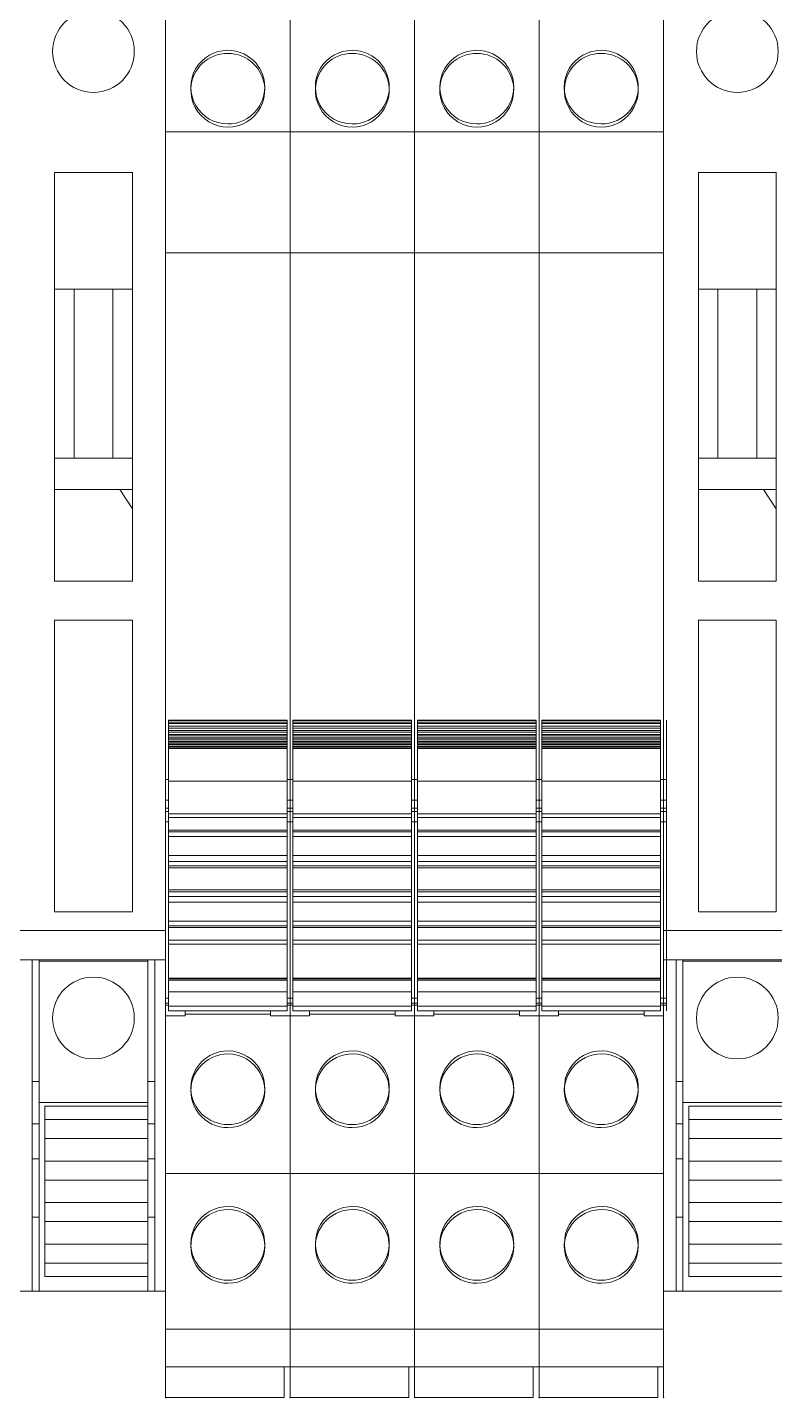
# Model space of a CAD drawing. Header units: millimetres. Extents: x 979 to 5828, y -1860 to 642.
# Drawn here: x 1343 to 1381.4, y 195 to 265.5 of the extents above; entities that cross this region are included whole.
import ezdxf

# ---------------------------------------------------------------- set-up
doc = ezdxf.new("R2010")
doc.units = ezdxf.units.MM
doc.layers.add('eProC - L2', color=41, linetype='Continuous', lineweight=20)

# ---------------------------------------------------------------- blocks, each defined once
blk = doc.blocks.new('eProC_Z_BPSN-SI-520')
at = {"layer": 'eProC - L2'}
for p, q in [((1.794, -42.11), (1.794, -21.11)), ((1.794, -21.11), (5.794, -21.11)), ((5.794, -42.11), (5.794, -21.11)), ((1.794, -27.11), (5.794, -27.11)), ((2.794, -35.795), (2.794, -27.11)), ((4.794, -35.795), (4.794, -27.11)), ((1.794, -35.795), (5.794, -35.795)), ((1.794, -37.396), (5.794, -37.396)), ((5.794, -38.389), (5.144, -37.396)), ((1.794, -42.11), (5.794, -42.11)), ((1.794, -59.11), (1.794, -44.11)), ((1.794, -44.11), (5.794, -44.11)), ((5.794, -59.11), (5.794, -44.11)), ((1.794, -59.11), (5.794, -59.11)), ((7.5, -60.072), (0, -60.072)), ((7.5, -61.577), (0, -61.577)), ((0.644, -78.601), (0.644, -61.577)), ((0.994, -78.601), (0.994, -61.577)), ((6.594, -61.647), (0.994, -61.647)), ((6.594, -78.601), (6.594, -61.577)), ((6.944, -78.601), (6.944, -61.577)), ((0.994, -67.83), (0.644, -67.83)), ((6.594, -67.83), (6.944, -67.83)), ((6.594, -68.91), (0.994, -68.91)), ((1.294, -77.853), (1.294, -69.103)), ((6.594, -69.103), (1.294, -69.103)), ((0.994, -70.001), (0.644, -70.001)), ((6.594, -69.783), (1.294, -69.783)), ((6.594, -70.001), (6.944, -70.001)), ((6.594, -70.757), (1.294, -70.757)), ((0.644, -71.801), (0.994, -71.801)), ((6.944, -71.801), (6.594, -71.801)), ((6.594, -71.919), (1.294, -71.919)), ((6.594, -72.893), (1.294, -72.893)), ((6.594, -74.054), (1.294, -74.054)), ((0.994, -74.801), (0.644, -74.801)), ((6.594, -75.029), (1.294, -75.029)), ((6.594, -74.801), (6.944, -74.801)), ((6.594, -76.19), (1.294, -76.19)), ((6.594, -77.165), (1.294, -77.165)), ((6.594, -77.853), (1.294, -77.853)), ((6.594, -78.601), (0.994, -78.601))]:
    blk.add_line(p, q, dxfattribs=at)
blk.add_lwpolyline([(0, 0), (7.5, 0), (7.5, -78.601), (0, -78.601)], close=True, dxfattribs=at)
for centre in [(3.794, -14.89), (3.794, -64.565)]:
    blk.add_circle(centre, 2.1, dxfattribs=at)

msp = doc.modelspace()

# ---------------------------------------------------------------- linework, layer by layer
at = {"layer": 'eProC - L2'}
for p, q in [((1350.116, 284.581), (1350.116, 260.092)), ((1356.516, 284.581), (1356.516, 196.603)), ((1356.516, 284.581), (1356.516, 260.092)), ((1362.916, 284.581), (1362.916, 196.603)), ((1362.916, 284.581), (1362.916, 260.092)), ((1369.316, 284.581), (1369.316, 196.603)), ((1369.316, 284.581), (1369.316, 260.092)), ((1375.716, 284.581), (1375.716, 196.603)), ((1375.716, 284.581), (1375.716, 260.092)), ((1351.416, 262.388), (1351.416, 262.226)), ((1355.217, 262.226), (1355.217, 262.388)), ((1357.816, 262.388), (1357.816, 262.226)), ((1361.617, 262.226), (1361.617, 262.388)), ((1364.216, 262.388), (1364.216, 262.226)), ((1368.017, 262.226), (1368.017, 262.388)), ((1370.616, 262.388), (1370.616, 262.226)), ((1374.417, 262.226), (1374.417, 262.388)), ((1356.516, 260.092), (1350.116, 260.092)), ((1350.116, 260.092), (1350.116, 253.87)), ((1356.516, 253.871), (1356.516, 260.092)), ((1362.916, 260.092), (1356.516, 260.092)), ((1356.516, 260.092), (1356.516, 253.87)), ((1362.916, 253.871), (1362.916, 260.092)), ((1369.316, 260.092), (1362.916, 260.092)), ((1362.916, 260.092), (1362.916, 253.87)), ((1369.316, 253.871), (1369.316, 260.092)), ((1375.716, 260.092), (1369.316, 260.092)), ((1369.316, 260.092), (1369.316, 253.87)), ((1375.716, 253.871), (1375.716, 260.092)), ((1375.716, 260.092), (1375.716, 253.87)), ((1356.516, 253.871), (1350.116, 253.87)), ((1350.116, 204.603), (1350.116, 253.87)), ((1350.716, 253.864), (1350.116, 253.864)), ((1356.516, 253.864), (1355.916, 253.864)), ((1362.916, 253.871), (1356.516, 253.87)), ((1356.516, 204.603), (1356.516, 253.87)), ((1357.116, 253.864), (1356.516, 253.864)), ((1362.916, 253.864), (1362.316, 253.864)), ((1369.316, 253.871), (1362.916, 253.87)), ((1362.916, 204.603), (1362.916, 253.87)), ((1363.516, 253.864), (1362.916, 253.864)), ((1369.316, 253.864), (1368.716, 253.864)), ((1375.716, 253.871), (1369.316, 253.87)), ((1369.316, 204.603), (1369.316, 253.87)), ((1369.916, 253.864), (1369.316, 253.864)), ((1375.716, 204.603), (1375.716, 253.87)), ((1356.366, 229.842), (1350.266, 229.842)), ((1350.266, 214.908), (1350.266, 229.842)), ((1356.366, 229.829), (1350.266, 229.829)), ((1356.366, 229.737), (1350.266, 229.737)), ((1356.366, 229.671), (1350.266, 229.671)), ((1356.366, 229.842), (1356.366, 214.908)), ((1362.766, 229.842), (1356.666, 229.842)), ((1356.666, 214.908), (1356.666, 229.842)), ((1362.766, 229.829), (1356.666, 229.829)), ((1362.766, 229.737), (1356.666, 229.737)), ((1362.766, 229.671), (1356.666, 229.671)), ((1362.766, 229.842), (1362.766, 214.908)), ((1369.166, 229.842), (1363.066, 229.842)), ((1363.066, 214.908), (1363.066, 229.842)), ((1369.166, 229.829), (1363.066, 229.829)), ((1369.166, 229.737), (1363.066, 229.737)), ((1369.166, 229.671), (1363.066, 229.671)), ((1369.166, 229.842), (1369.166, 214.908)), ((1375.566, 229.842), (1369.466, 229.842)), ((1369.466, 214.908), (1369.466, 229.842)), ((1375.566, 229.829), (1369.466, 229.829)), ((1375.566, 229.737), (1369.466, 229.737)), ((1375.566, 229.671), (1369.466, 229.671)), ((1375.566, 229.842), (1375.566, 214.908)), ((1375.866, 214.908), (1375.866, 229.842)), ((1356.366, 229.542), (1350.266, 229.542)), ((1356.366, 229.442), (1350.266, 229.442)), ((1356.366, 229.32), (1350.266, 229.32)), ((1356.366, 229.232), (1350.266, 229.232)), ((1356.366, 229.118), (1350.266, 229.118)), ((1356.366, 229.041), (1350.266, 229.041)), ((1356.366, 228.934), (1350.266, 228.934)), ((1362.766, 229.542), (1356.666, 229.542)), ((1362.766, 229.442), (1356.666, 229.442)), ((1362.766, 229.32), (1356.666, 229.32)), ((1362.766, 229.232), (1356.666, 229.232)), ((1362.766, 229.118), (1356.666, 229.118)), ((1362.766, 229.041), (1356.666, 229.041)), ((1362.766, 228.934), (1356.666, 228.934)), ((1369.166, 229.542), (1363.066, 229.542)), ((1369.166, 229.442), (1363.066, 229.442)), ((1369.166, 229.32), (1363.066, 229.32)), ((1369.166, 229.232), (1363.066, 229.232)), ((1369.166, 229.118), (1363.066, 229.118)), ((1369.166, 229.041), (1363.066, 229.041)), ((1369.166, 228.934), (1363.066, 228.934)), ((1375.566, 229.542), (1369.466, 229.542)), ((1375.566, 229.442), (1369.466, 229.442)), ((1375.566, 229.32), (1369.466, 229.32)), ((1375.566, 229.232), (1369.466, 229.232)), ((1375.566, 229.118), (1369.466, 229.118)), ((1375.566, 229.041), (1369.466, 229.041)), ((1375.566, 228.934), (1369.466, 228.934)), ((1356.366, 228.87), (1350.266, 228.87)), ((1356.366, 228.771), (1350.266, 228.771)), ((1356.366, 228.72), (1350.266, 228.72)), ((1356.366, 228.628), (1350.266, 228.628)), ((1356.366, 228.59), (1350.266, 228.59)), ((1356.366, 228.505), (1350.266, 228.505)), ((1356.366, 228.481), (1350.266, 228.481)), ((1356.366, 228.404), (1350.266, 228.404)), ((1356.366, 228.387), (1350.266, 228.387)), ((1362.766, 228.87), (1356.666, 228.87)), ((1362.766, 228.771), (1356.666, 228.771)), ((1362.766, 228.72), (1356.666, 228.72)), ((1362.766, 228.628), (1356.666, 228.628)), ((1362.766, 228.59), (1356.666, 228.59)), ((1362.766, 228.505), (1356.666, 228.505)), ((1362.766, 228.481), (1356.666, 228.481)), ((1362.766, 228.404), (1356.666, 228.404)), ((1362.766, 228.387), (1356.666, 228.387)), ((1369.166, 228.87), (1363.066, 228.87)), ((1369.166, 228.771), (1363.066, 228.771)), ((1369.166, 228.72), (1363.066, 228.72)), ((1369.166, 228.628), (1363.066, 228.628)), ((1369.166, 228.59), (1363.066, 228.59)), ((1369.166, 228.505), (1363.066, 228.505)), ((1369.166, 228.481), (1363.066, 228.481)), ((1369.166, 228.404), (1363.066, 228.404)), ((1369.166, 228.387), (1363.066, 228.387)), ((1375.566, 228.87), (1369.466, 228.87)), ((1375.566, 228.771), (1369.466, 228.771)), ((1375.566, 228.72), (1369.466, 228.72)), ((1375.566, 228.628), (1369.466, 228.628)), ((1375.566, 228.59), (1369.466, 228.59)), ((1375.566, 228.505), (1369.466, 228.505)), ((1375.566, 228.481), (1369.466, 228.481)), ((1375.566, 228.404), (1369.466, 228.404)), ((1375.566, 228.387), (1369.466, 228.387)), ((1350.116, 226.792), (1350.266, 226.792)), ((1356.366, 226.792), (1356.516, 226.792)), ((1356.516, 226.792), (1356.666, 226.792)), ((1362.766, 226.792), (1362.916, 226.792)), ((1362.916, 226.792), (1363.066, 226.792)), ((1369.166, 226.792), (1369.316, 226.792)), ((1369.316, 226.792), (1369.466, 226.792)), ((1375.566, 226.792), (1375.716, 226.792)), ((1375.716, 226.792), (1375.866, 226.792)), ((1350.266, 226.706), (1356.366, 226.706)), ((1356.666, 226.706), (1362.766, 226.706)), ((1363.066, 226.706), (1369.166, 226.706)), ((1369.466, 226.706), (1375.566, 226.706)), ((1350.266, 225.736), (1350.116, 225.736)), ((1350.116, 225.733), (1350.266, 225.733)), ((1356.516, 225.736), (1356.366, 225.736)), ((1356.366, 225.733), (1356.516, 225.733)), ((1356.666, 225.736), (1356.516, 225.736)), ((1356.516, 225.733), (1356.666, 225.733)), ((1362.916, 225.736), (1362.766, 225.736)), ((1362.766, 225.733), (1362.916, 225.733)), ((1363.066, 225.736), (1362.916, 225.736)), ((1362.916, 225.733), (1363.066, 225.733)), ((1369.316, 225.736), (1369.166, 225.736)), ((1369.166, 225.733), (1369.316, 225.733)), ((1369.466, 225.736), (1369.316, 225.736)), ((1369.316, 225.733), (1369.466, 225.733)), ((1375.716, 225.736), (1375.566, 225.736)), ((1375.566, 225.733), (1375.716, 225.733)), ((1375.866, 225.736), (1375.716, 225.736)), ((1375.716, 225.733), (1375.866, 225.733)), ((1350.116, 225.333), (1350.266, 225.333)), ((1350.116, 225.154), (1350.266, 225.154)), ((1356.366, 225.042), (1350.266, 225.042)), ((1350.266, 224.842), (1356.366, 224.842)), ((1356.366, 225.333), (1356.516, 225.333)), ((1356.366, 225.154), (1356.516, 225.154)), ((1356.516, 225.333), (1356.666, 225.333)), ((1356.516, 225.154), (1356.666, 225.154)), ((1362.766, 225.042), (1356.666, 225.042)), ((1356.666, 224.842), (1362.766, 224.842)), ((1362.766, 225.333), (1362.916, 225.333)), ((1362.766, 225.154), (1362.916, 225.154)), ((1362.916, 225.333), (1363.066, 225.333)), ((1362.916, 225.154), (1363.066, 225.154)), ((1369.166, 225.042), (1363.066, 225.042)), ((1363.066, 224.842), (1369.166, 224.842)), ((1369.166, 225.333), (1369.316, 225.333)), ((1369.166, 225.154), (1369.316, 225.154)), ((1369.316, 225.333), (1369.466, 225.333)), ((1369.316, 225.154), (1369.466, 225.154)), ((1375.566, 225.042), (1369.466, 225.042)), ((1369.466, 224.842), (1375.566, 224.842)), ((1375.566, 225.333), (1375.716, 225.333)), ((1375.566, 225.154), (1375.716, 225.154)), ((1375.716, 225.333), (1375.866, 225.333)), ((1375.716, 225.154), (1375.866, 225.154)), ((1350.116, 224.623), (1350.266, 224.623)), ((1350.266, 224.2), (1356.366, 224.2)), ((1350.266, 224.105), (1356.366, 224.105)), ((1356.366, 224.623), (1356.516, 224.623)), ((1356.516, 224.623), (1356.666, 224.623)), ((1356.666, 224.2), (1362.766, 224.2)), ((1356.666, 224.105), (1362.766, 224.105)), ((1362.766, 224.623), (1362.916, 224.623)), ((1362.916, 224.623), (1363.066, 224.623)), ((1363.066, 224.2), (1369.166, 224.2)), ((1363.066, 224.105), (1369.166, 224.105)), ((1369.166, 224.623), (1369.316, 224.623)), ((1369.316, 224.623), (1369.466, 224.623)), ((1369.466, 224.2), (1375.566, 224.2)), ((1369.466, 224.105), (1375.566, 224.105)), ((1375.566, 224.623), (1375.716, 224.623)), ((1375.716, 224.623), (1375.866, 224.623)), ((1356.366, 223.867), (1350.266, 223.867)), ((1362.766, 223.867), (1356.666, 223.867)), ((1369.166, 223.867), (1363.066, 223.867)), ((1375.566, 223.867), (1369.466, 223.867)), ((1356.366, 222.892), (1350.266, 222.892)), ((1350.266, 222.592), (1356.366, 222.592)), ((1362.766, 222.892), (1356.666, 222.892)), ((1356.666, 222.592), (1362.766, 222.592)), ((1369.166, 222.892), (1363.066, 222.892)), ((1363.066, 222.592), (1369.166, 222.592)), ((1375.566, 222.892), (1369.466, 222.892)), ((1369.466, 222.592), (1375.566, 222.592)), ((1356.366, 222.355), (1350.266, 222.355)), ((1350.266, 222.259), (1356.366, 222.259)), ((1362.766, 222.355), (1356.666, 222.355)), ((1356.666, 222.259), (1362.766, 222.259)), ((1369.166, 222.355), (1363.066, 222.355)), ((1363.066, 222.259), (1369.166, 222.259)), ((1375.566, 222.355), (1369.466, 222.355)), ((1369.466, 222.259), (1375.566, 222.259)), ((1356.366, 221.125), (1350.266, 221.125)), ((1350.266, 221.03), (1356.366, 221.03)), ((1356.366, 220.792), (1350.266, 220.792)), ((1356.366, 220.492), (1350.266, 220.492)), ((1362.766, 221.125), (1356.666, 221.125)), ((1356.666, 221.03), (1362.766, 221.03)), ((1362.766, 220.792), (1356.666, 220.792)), ((1362.766, 220.492), (1356.666, 220.492)), ((1369.166, 221.125), (1363.066, 221.125)), ((1363.066, 221.03), (1369.166, 221.03)), ((1369.166, 220.792), (1363.066, 220.792)), ((1369.166, 220.492), (1363.066, 220.492)), ((1375.566, 221.125), (1369.466, 221.125)), ((1369.466, 221.03), (1375.566, 221.03)), ((1375.566, 220.792), (1369.466, 220.792)), ((1375.566, 220.492), (1369.466, 220.492)), ((1350.266, 219.517), (1356.366, 219.517)), ((1356.366, 219.28), (1350.266, 219.28)), ((1350.266, 219.184), (1356.366, 219.184)), ((1356.666, 219.517), (1362.766, 219.517)), ((1362.766, 219.28), (1356.666, 219.28)), ((1356.666, 219.184), (1362.766, 219.184)), ((1363.066, 219.517), (1369.166, 219.517)), ((1369.166, 219.28), (1363.066, 219.28)), ((1363.066, 219.184), (1369.166, 219.184)), ((1369.466, 219.517), (1375.566, 219.517)), ((1375.566, 219.28), (1369.466, 219.28)), ((1369.466, 219.184), (1375.566, 219.184)), ((1356.366, 218.542), (1350.266, 218.542)), ((1350.266, 218.342), (1356.366, 218.342)), ((1362.766, 218.542), (1356.666, 218.542)), ((1356.666, 218.342), (1362.766, 218.342)), ((1369.166, 218.542), (1363.066, 218.542)), ((1363.066, 218.342), (1369.166, 218.342)), ((1375.566, 218.542), (1369.466, 218.542)), ((1369.466, 218.342), (1375.566, 218.342)), ((1356.366, 216.58), (1350.266, 216.58)), ((1356.366, 216.554), (1350.266, 216.554)), ((1356.366, 216.484), (1350.266, 216.484)), ((1362.766, 216.58), (1356.666, 216.58)), ((1362.766, 216.554), (1356.666, 216.554)), ((1362.766, 216.484), (1356.666, 216.484)), ((1369.166, 216.58), (1363.066, 216.58)), ((1369.166, 216.554), (1363.066, 216.554)), ((1369.166, 216.484), (1363.066, 216.484)), ((1375.566, 216.58), (1369.466, 216.58)), ((1375.566, 216.554), (1369.466, 216.554)), ((1375.566, 216.484), (1369.466, 216.484)), ((1350.116, 215.567), (1350.266, 215.567)), ((1356.366, 215.879), (1350.266, 215.879)), ((1356.516, 215.567), (1356.366, 215.567)), ((1356.516, 215.567), (1356.666, 215.567)), ((1362.766, 215.879), (1356.666, 215.879)), ((1362.916, 215.567), (1362.766, 215.567)), ((1362.916, 215.567), (1363.066, 215.567)), ((1369.166, 215.879), (1363.066, 215.879)), ((1369.316, 215.567), (1369.166, 215.567)), ((1369.316, 215.567), (1369.466, 215.567)), ((1375.566, 215.879), (1369.466, 215.879)), ((1375.716, 215.567), (1375.566, 215.567)), ((1375.716, 215.567), (1375.866, 215.567)), ((1350.116, 215.301), (1350.266, 215.301)), ((1350.116, 215.202), (1350.266, 215.202)), ((1356.366, 215.152), (1350.266, 215.152)), ((1350.266, 214.908), (1356.366, 214.908)), ((1351.116, 214.643), (1351.116, 214.908)), ((1355.516, 214.643), (1355.516, 214.908)), ((1356.516, 215.301), (1356.366, 215.301)), ((1356.516, 215.202), (1356.366, 215.202)), ((1356.516, 215.301), (1356.666, 215.301)), ((1356.516, 215.202), (1356.666, 215.202)), ((1362.766, 215.152), (1356.666, 215.152)), ((1356.666, 214.908), (1362.766, 214.908)), ((1357.516, 214.643), (1357.516, 214.908)), ((1361.916, 214.643), (1361.916, 214.908)), ((1362.916, 215.301), (1362.766, 215.301)), ((1362.916, 215.202), (1362.766, 215.202)), ((1362.916, 215.301), (1363.066, 215.301)), ((1362.916, 215.202), (1363.066, 215.202)), ((1369.166, 215.152), (1363.066, 215.152)), ((1363.066, 214.908), (1369.166, 214.908)), ((1363.916, 214.643), (1363.916, 214.908)), ((1368.316, 214.643), (1368.316, 214.908)), ((1369.316, 215.301), (1369.166, 215.301)), ((1369.316, 215.202), (1369.166, 215.202)), ((1369.316, 215.301), (1369.466, 215.301)), ((1369.316, 215.202), (1369.466, 215.202)), ((1375.566, 215.152), (1369.466, 215.152)), ((1369.466, 214.908), (1375.566, 214.908)), ((1370.316, 214.643), (1370.316, 214.908)), ((1374.716, 214.643), (1374.716, 214.908)), ((1375.716, 215.301), (1375.566, 215.301)), ((1375.716, 215.202), (1375.566, 215.202)), ((1375.716, 215.301), (1375.866, 215.301)), ((1375.716, 215.202), (1375.866, 215.202)), ((1350.116, 214.643), (1351.116, 214.643)), ((1355.516, 214.743), (1351.116, 214.743)), ((1356.516, 214.643), (1355.516, 214.643)), ((1356.516, 214.643), (1357.516, 214.643)), ((1361.916, 214.743), (1357.516, 214.743)), ((1362.916, 214.643), (1361.916, 214.643)), ((1362.916, 214.643), (1363.916, 214.643)), ((1368.316, 214.743), (1363.916, 214.743)), ((1369.316, 214.643), (1368.316, 214.643)), ((1369.316, 214.643), (1370.316, 214.643)), ((1374.716, 214.743), (1370.316, 214.743)), ((1375.716, 214.643), (1374.716, 214.643)), ((1351.416, 210.958), (1351.416, 210.796)), ((1355.217, 210.796), (1355.217, 210.958)), ((1357.816, 210.958), (1357.816, 210.796)), ((1361.617, 210.796), (1361.617, 210.958)), ((1364.216, 210.958), (1364.216, 210.796)), ((1368.017, 210.796), (1368.017, 210.958)), ((1370.616, 210.958), (1370.616, 210.796)), ((1374.417, 210.796), (1374.417, 210.958)), ((1356.516, 206.555), (1350.116, 206.555)), ((1362.916, 206.555), (1356.516, 206.555)), ((1369.316, 206.555), (1362.916, 206.555)), ((1375.716, 206.555), (1369.316, 206.555)), ((1350.116, 204.623), (1350.116, 204.604)), ((1350.116, 204.604), (1350.116, 196.603)), ((1356.516, 204.623), (1356.516, 204.604)), ((1356.516, 204.604), (1356.516, 196.603)), ((1362.916, 204.623), (1362.916, 204.604)), ((1362.916, 204.604), (1362.916, 196.603)), ((1369.316, 204.623), (1369.316, 204.604)), ((1369.316, 204.604), (1369.316, 196.603)), ((1375.716, 204.623), (1375.716, 204.604)), ((1375.716, 204.604), (1375.716, 196.603)), ((1351.416, 202.958), (1351.416, 202.796)), ((1355.217, 202.796), (1355.217, 202.958)), ((1357.816, 202.958), (1357.816, 202.796)), ((1361.617, 202.796), (1361.617, 202.958)), ((1364.216, 202.958), (1364.216, 202.796)), ((1368.017, 202.796), (1368.017, 202.958)), ((1370.616, 202.958), (1370.616, 202.796)), ((1374.417, 202.796), (1374.417, 202.958)), ((1350.116, 201.146), (1350.116, 201.149)), ((1350.116, 200.792), (1350.116, 196.892)), ((1356.516, 201.146), (1356.516, 201.149)), ((1356.516, 200.792), (1356.516, 196.892)), ((1362.916, 201.146), (1362.916, 201.149)), ((1362.916, 200.792), (1362.916, 196.892)), ((1369.316, 201.146), (1369.316, 201.149)), ((1369.316, 200.792), (1369.316, 196.892)), ((1375.716, 201.146), (1375.716, 201.149)), ((1375.716, 200.792), (1375.716, 196.892)), ((1356.516, 198.555), (1350.116, 198.555)), ((1362.916, 198.555), (1356.516, 198.555)), ((1369.316, 198.555), (1362.916, 198.555)), ((1375.716, 198.555), (1369.316, 198.555)), ((1356.516, 196.61), (1350.116, 196.61)), ((1356.516, 196.605), (1350.116, 196.605)), ((1350.116, 196.603), (1356.516, 196.603)), ((1350.116, 196.6), (1350.116, 195.03)), ((1356.216, 195.03), (1356.216, 196.603)), ((1362.916, 196.61), (1356.516, 196.61)), ((1362.916, 196.605), (1356.516, 196.605)), ((1356.516, 196.603), (1362.916, 196.603)), ((1356.516, 196.6), (1356.516, 195.03)), ((1362.616, 195.03), (1362.616, 196.603)), ((1369.316, 196.61), (1362.916, 196.61)), ((1369.316, 196.605), (1362.916, 196.605)), ((1362.916, 196.603), (1369.316, 196.603)), ((1362.916, 196.6), (1362.916, 195.03)), ((1369.016, 195.03), (1369.016, 196.603)), ((1375.716, 196.61), (1369.316, 196.61)), ((1375.716, 196.605), (1369.316, 196.605)), ((1369.316, 196.603), (1375.716, 196.603)), ((1369.316, 196.6), (1369.316, 195.03)), ((1375.416, 195.03), (1375.416, 196.603)), ((1375.716, 196.6), (1375.716, 195.03)), ((1350.116, 195.032), (1356.216, 195.032)), ((1350.116, 195.03), (1356.216, 195.03)), ((1356.516, 195.032), (1362.616, 195.032)), ((1356.516, 195.03), (1362.616, 195.03)), ((1362.916, 195.032), (1369.016, 195.032)), ((1362.916, 195.03), (1369.016, 195.03)), ((1369.316, 195.032), (1375.416, 195.032)), ((1369.316, 195.03), (1375.416, 195.03))]:
    msp.add_line(p, q, dxfattribs=at)
for points in [[(1351.416, 262.388), (1351.432, 262.636), (1351.481, 262.878), (1351.561, 263.113), (1351.671, 263.335), (1351.809, 263.539), (1351.973, 263.726), (1352.161, 263.889), (1352.367, 264.026), (1352.589, 264.135), (1352.825, 264.214), (1353.046, 264.257), (1353.317, 264.278)], [(1355.217, 262.388), (1355.209, 262.563), (1355.178, 262.767), (1355.117, 262.993), (1355.045, 263.174), (1354.947, 263.36), (1354.865, 263.485), (1354.769, 263.608), (1354.658, 263.728), (1354.489, 263.877), (1354.312, 263.999), (1354.134, 264.095), (1353.956, 264.168), (1353.728, 264.234), (1353.513, 264.268), (1353.317, 264.278)], [(1357.816, 262.388), (1357.832, 262.636), (1357.881, 262.878), (1357.961, 263.113), (1358.071, 263.335), (1358.209, 263.539), (1358.373, 263.726), (1358.561, 263.889), (1358.767, 264.026), (1358.989, 264.135), (1359.225, 264.214), (1359.446, 264.257), (1359.717, 264.278)], [(1361.617, 262.388), (1361.609, 262.563), (1361.578, 262.767), (1361.517, 262.993), (1361.445, 263.174), (1361.347, 263.36), (1361.265, 263.485), (1361.169, 263.608), (1361.058, 263.728), (1360.889, 263.877), (1360.712, 263.999), (1360.534, 264.095), (1360.356, 264.168), (1360.128, 264.234), (1359.913, 264.268), (1359.717, 264.278)], [(1364.216, 262.388), (1364.232, 262.636), (1364.281, 262.878), (1364.361, 263.113), (1364.471, 263.335), (1364.609, 263.539), (1364.773, 263.726), (1364.961, 263.889), (1365.167, 264.026), (1365.389, 264.135), (1365.625, 264.214), (1365.846, 264.257), (1366.117, 264.278)], [(1368.017, 262.388), (1368.009, 262.563), (1367.978, 262.767), (1367.917, 262.993), (1367.845, 263.174), (1367.747, 263.36), (1367.665, 263.485), (1367.569, 263.608), (1367.458, 263.728), (1367.289, 263.877), (1367.112, 263.999), (1366.934, 264.095), (1366.756, 264.168), (1366.528, 264.234), (1366.313, 264.268), (1366.117, 264.278)], [(1370.616, 262.388), (1370.632, 262.636), (1370.681, 262.878), (1370.761, 263.113), (1370.871, 263.335), (1371.009, 263.539), (1371.173, 263.726), (1371.361, 263.889), (1371.567, 264.026), (1371.789, 264.135), (1372.025, 264.214), (1372.246, 264.257), (1372.517, 264.278)], [(1374.417, 262.388), (1374.409, 262.563), (1374.378, 262.767), (1374.317, 262.993), (1374.245, 263.174), (1374.147, 263.36), (1374.065, 263.485), (1373.969, 263.608), (1373.858, 263.728), (1373.689, 263.877), (1373.512, 263.999), (1373.334, 264.095), (1373.156, 264.168), (1372.928, 264.234), (1372.713, 264.268), (1372.517, 264.278)], [(1353.317, 260.489), (1353.057, 260.509), (1352.812, 260.558), (1352.581, 260.636), (1352.364, 260.743), (1352.162, 260.88), (1351.974, 261.046), (1351.809, 261.234), (1351.672, 261.439), (1351.561, 261.662), (1351.481, 261.898), (1351.433, 262.14), (1351.416, 262.388), (1351.416, 262.388)], [(1353.317, 260.489), (1353.51, 260.499), (1353.723, 260.533), (1353.951, 260.599), (1354.129, 260.672), (1354.309, 260.769), (1354.486, 260.893), (1354.658, 261.044), (1354.814, 261.221), (1354.941, 261.404), (1355.039, 261.587), (1355.112, 261.767), (1355.175, 261.993), (1355.207, 262.201), (1355.217, 262.385), (1355.217, 262.388)], [(1359.717, 260.489), (1359.457, 260.509), (1359.212, 260.558), (1358.981, 260.636), (1358.764, 260.743), (1358.562, 260.88), (1358.374, 261.046), (1358.209, 261.234), (1358.072, 261.439), (1357.961, 261.662), (1357.881, 261.898), (1357.833, 262.14), (1357.816, 262.388), (1357.816, 262.388)], [(1359.717, 260.489), (1359.91, 260.499), (1360.123, 260.533), (1360.351, 260.599), (1360.529, 260.672), (1360.709, 260.769), (1360.886, 260.893), (1361.058, 261.044), (1361.214, 261.221), (1361.341, 261.404), (1361.439, 261.587), (1361.512, 261.767), (1361.575, 261.993), (1361.607, 262.201), (1361.617, 262.385), (1361.617, 262.388)], [(1366.117, 260.489), (1365.857, 260.509), (1365.612, 260.558), (1365.381, 260.636), (1365.164, 260.743), (1364.962, 260.88), (1364.774, 261.046), (1364.609, 261.234), (1364.472, 261.439), (1364.361, 261.662), (1364.281, 261.898), (1364.233, 262.14), (1364.216, 262.388), (1364.216, 262.388)], [(1366.117, 260.489), (1366.31, 260.499), (1366.523, 260.533), (1366.751, 260.599), (1366.929, 260.672), (1367.109, 260.769), (1367.286, 260.893), (1367.458, 261.044), (1367.614, 261.221), (1367.741, 261.404), (1367.839, 261.587), (1367.912, 261.767), (1367.975, 261.993), (1368.007, 262.201), (1368.017, 262.385), (1368.017, 262.388)], [(1372.517, 260.489), (1372.257, 260.509), (1372.012, 260.558), (1371.781, 260.636), (1371.564, 260.743), (1371.362, 260.88), (1371.174, 261.046), (1371.009, 261.234), (1370.872, 261.439), (1370.761, 261.662), (1370.681, 261.898), (1370.633, 262.14), (1370.616, 262.388), (1370.616, 262.388)], [(1372.517, 260.489), (1372.71, 260.499), (1372.923, 260.533), (1373.151, 260.599), (1373.329, 260.672), (1373.509, 260.769), (1373.686, 260.893), (1373.858, 261.044), (1374.014, 261.221), (1374.141, 261.404), (1374.239, 261.587), (1374.312, 261.767), (1374.375, 261.993), (1374.407, 262.201), (1374.417, 262.385), (1374.417, 262.388)], [(1353.317, 212.695), (1353.123, 212.685), (1352.91, 212.651), (1352.682, 212.585), (1352.504, 212.512), (1352.325, 212.415), (1352.147, 212.291), (1351.975, 212.14), (1351.819, 211.963), (1351.692, 211.78), (1351.594, 211.597), (1351.521, 211.417), (1351.458, 211.191), (1351.426, 210.983), (1351.416, 210.799), (1351.416, 210.796)], [(1353.317, 212.695), (1353.576, 212.675), (1353.821, 212.626), (1354.052, 212.548), (1354.269, 212.441), (1354.471, 212.304), (1354.659, 212.138), (1354.824, 211.95), (1354.961, 211.745), (1355.072, 211.522), (1355.152, 211.286), (1355.2, 211.044), (1355.217, 210.796), (1355.217, 210.796)], [(1359.717, 212.695), (1359.523, 212.685), (1359.31, 212.651), (1359.082, 212.585), (1358.904, 212.512), (1358.725, 212.415), (1358.547, 212.291), (1358.375, 212.14), (1358.219, 211.963), (1358.092, 211.78), (1357.994, 211.597), (1357.921, 211.417), (1357.858, 211.191), (1357.826, 210.983), (1357.816, 210.799), (1357.816, 210.796)], [(1359.717, 212.695), (1359.976, 212.675), (1360.221, 212.626), (1360.452, 212.548), (1360.669, 212.441), (1360.871, 212.304), (1361.059, 212.138), (1361.224, 211.95), (1361.361, 211.745), (1361.472, 211.522), (1361.552, 211.286), (1361.6, 211.044), (1361.617, 210.796), (1361.617, 210.796)], [(1366.117, 212.695), (1365.923, 212.685), (1365.71, 212.651), (1365.482, 212.585), (1365.304, 212.512), (1365.125, 212.415), (1364.947, 212.291), (1364.775, 212.14), (1364.619, 211.963), (1364.492, 211.78), (1364.394, 211.597), (1364.321, 211.417), (1364.258, 211.191), (1364.226, 210.983), (1364.216, 210.799), (1364.216, 210.796)], [(1366.117, 212.695), (1366.376, 212.675), (1366.621, 212.626), (1366.852, 212.548), (1367.069, 212.441), (1367.271, 212.304), (1367.459, 212.138), (1367.624, 211.95), (1367.761, 211.745), (1367.872, 211.522), (1367.952, 211.286), (1368, 211.044), (1368.017, 210.796), (1368.017, 210.796)], [(1372.517, 212.695), (1372.323, 212.685), (1372.11, 212.651), (1371.882, 212.585), (1371.704, 212.512), (1371.525, 212.415), (1371.347, 212.291), (1371.175, 212.14), (1371.019, 211.963), (1370.892, 211.78), (1370.794, 211.597), (1370.721, 211.417), (1370.658, 211.191), (1370.626, 210.983), (1370.616, 210.799), (1370.616, 210.796)], [(1372.517, 212.695), (1372.776, 212.675), (1373.021, 212.626), (1373.252, 212.548), (1373.469, 212.441), (1373.671, 212.304), (1373.859, 212.138), (1374.024, 211.95), (1374.161, 211.745), (1374.272, 211.522), (1374.352, 211.286), (1374.4, 211.044), (1374.417, 210.796), (1374.417, 210.796)], [(1351.416, 210.796), (1351.425, 210.621), (1351.455, 210.417), (1351.516, 210.191), (1351.588, 210.01), (1351.686, 209.824), (1351.768, 209.699), (1351.864, 209.576), (1351.975, 209.457), (1352.144, 209.307), (1352.321, 209.185), (1352.5, 209.089), (1352.677, 209.016), (1352.905, 208.95), (1353.12, 208.916), (1353.317, 208.906)], [(1355.217, 210.796), (1355.201, 210.548), (1355.152, 210.306), (1355.072, 210.071), (1354.962, 209.849), (1354.824, 209.645), (1354.66, 209.459), (1354.472, 209.295), (1354.266, 209.158), (1354.044, 209.049), (1353.808, 208.97), (1353.587, 208.927), (1353.317, 208.906)], [(1357.816, 210.796), (1357.825, 210.621), (1357.855, 210.417), (1357.916, 210.191), (1357.988, 210.01), (1358.086, 209.824), (1358.168, 209.699), (1358.264, 209.576), (1358.375, 209.457), (1358.544, 209.307), (1358.721, 209.185), (1358.9, 209.089), (1359.077, 209.016), (1359.305, 208.95), (1359.52, 208.916), (1359.717, 208.906)], [(1361.617, 210.796), (1361.601, 210.548), (1361.552, 210.306), (1361.472, 210.071), (1361.362, 209.849), (1361.224, 209.645), (1361.06, 209.459), (1360.872, 209.295), (1360.666, 209.158), (1360.444, 209.049), (1360.208, 208.97), (1359.987, 208.927), (1359.717, 208.906)], [(1364.216, 210.796), (1364.225, 210.621), (1364.255, 210.417), (1364.316, 210.191), (1364.388, 210.01), (1364.486, 209.824), (1364.568, 209.699), (1364.664, 209.576), (1364.775, 209.457), (1364.944, 209.307), (1365.121, 209.185), (1365.3, 209.089), (1365.477, 209.016), (1365.705, 208.95), (1365.92, 208.916), (1366.117, 208.906)], [(1368.017, 210.796), (1368.001, 210.548), (1367.952, 210.306), (1367.872, 210.071), (1367.762, 209.849), (1367.624, 209.645), (1367.46, 209.459), (1367.272, 209.295), (1367.066, 209.158), (1366.844, 209.049), (1366.608, 208.97), (1366.387, 208.927), (1366.117, 208.906)], [(1370.616, 210.796), (1370.625, 210.621), (1370.655, 210.417), (1370.716, 210.191), (1370.788, 210.01), (1370.886, 209.824), (1370.968, 209.699), (1371.064, 209.576), (1371.175, 209.457), (1371.344, 209.307), (1371.521, 209.185), (1371.7, 209.089), (1371.877, 209.016), (1372.105, 208.95), (1372.32, 208.916), (1372.517, 208.906)], [(1374.417, 210.796), (1374.401, 210.548), (1374.352, 210.306), (1374.272, 210.071), (1374.162, 209.849), (1374.024, 209.645), (1373.86, 209.459), (1373.672, 209.295), (1373.466, 209.158), (1373.244, 209.049), (1373.008, 208.97), (1372.787, 208.927), (1372.517, 208.906)], [(1352.746, 204.607), (1352.682, 204.585), (1352.504, 204.512), (1352.325, 204.415), (1352.147, 204.291), (1351.975, 204.14), (1351.819, 203.963), (1351.692, 203.78), (1351.594, 203.597), (1351.521, 203.417), (1351.458, 203.191), (1351.426, 202.983), (1351.416, 202.799), (1351.416, 202.796)], [(1353.317, 204.695), (1353.123, 204.685), (1352.91, 204.651), (1352.746, 204.607)], [(1353.317, 204.695), (1353.576, 204.675), (1353.821, 204.626), (1353.891, 204.606)], [(1353.891, 204.606), (1354.052, 204.548), (1354.269, 204.441), (1354.471, 204.304), (1354.659, 204.138), (1354.824, 203.95), (1354.961, 203.745), (1355.072, 203.522), (1355.152, 203.286), (1355.2, 203.044), (1355.217, 202.796), (1355.217, 202.796)], [(1359.146, 204.607), (1359.082, 204.585), (1358.904, 204.512), (1358.725, 204.415), (1358.547, 204.291), (1358.375, 204.14), (1358.219, 203.963), (1358.092, 203.78), (1357.994, 203.597), (1357.921, 203.417), (1357.858, 203.191), (1357.826, 202.983), (1357.816, 202.799), (1357.816, 202.796)], [(1359.717, 204.695), (1359.523, 204.685), (1359.31, 204.651), (1359.146, 204.607)], [(1359.717, 204.695), (1359.976, 204.675), (1360.221, 204.626), (1360.291, 204.606)], [(1360.291, 204.606), (1360.452, 204.548), (1360.669, 204.441), (1360.871, 204.304), (1361.059, 204.138), (1361.224, 203.95), (1361.361, 203.745), (1361.472, 203.522), (1361.552, 203.286), (1361.6, 203.044), (1361.617, 202.796), (1361.617, 202.796)], [(1365.546, 204.607), (1365.482, 204.585), (1365.304, 204.512), (1365.125, 204.415), (1364.947, 204.291), (1364.775, 204.14), (1364.619, 203.963), (1364.492, 203.78), (1364.394, 203.597), (1364.321, 203.417), (1364.258, 203.191), (1364.226, 202.983), (1364.216, 202.799), (1364.216, 202.796)], [(1366.117, 204.695), (1365.923, 204.685), (1365.71, 204.651), (1365.546, 204.607)], [(1366.117, 204.695), (1366.376, 204.675), (1366.621, 204.626), (1366.691, 204.606)], [(1366.691, 204.606), (1366.852, 204.548), (1367.069, 204.441), (1367.271, 204.304), (1367.459, 204.138), (1367.624, 203.95), (1367.761, 203.745), (1367.872, 203.522), (1367.952, 203.286), (1368, 203.044), (1368.017, 202.796), (1368.017, 202.796)], [(1371.946, 204.607), (1371.882, 204.585), (1371.704, 204.512), (1371.525, 204.415), (1371.347, 204.291), (1371.175, 204.14), (1371.019, 203.963), (1370.892, 203.78), (1370.794, 203.597), (1370.721, 203.417), (1370.658, 203.191), (1370.626, 202.983), (1370.616, 202.799), (1370.616, 202.796)], [(1372.517, 204.695), (1372.323, 204.685), (1372.11, 204.651), (1371.946, 204.607)], [(1372.517, 204.695), (1372.776, 204.675), (1373.021, 204.626), (1373.091, 204.606)], [(1373.091, 204.606), (1373.252, 204.548), (1373.469, 204.441), (1373.671, 204.304), (1373.859, 204.138), (1374.024, 203.95), (1374.161, 203.745), (1374.272, 203.522), (1374.352, 203.286), (1374.4, 203.044), (1374.417, 202.796), (1374.417, 202.796)], [(1351.416, 202.796), (1351.425, 202.621), (1351.455, 202.417), (1351.516, 202.191), (1351.588, 202.01), (1351.686, 201.824), (1351.768, 201.699), (1351.864, 201.576), (1351.975, 201.457), (1352.144, 201.307), (1352.321, 201.185), (1352.5, 201.089), (1352.677, 201.016), (1352.905, 200.95), (1353.12, 200.916), (1353.317, 200.906)], [(1355.217, 202.796), (1355.201, 202.548), (1355.152, 202.306), (1355.072, 202.071), (1354.962, 201.849), (1354.824, 201.645), (1354.66, 201.459), (1354.472, 201.295), (1354.266, 201.158), (1354.044, 201.049), (1353.808, 200.97), (1353.587, 200.927), (1353.317, 200.906)], [(1357.816, 202.796), (1357.825, 202.621), (1357.855, 202.417), (1357.916, 202.191), (1357.988, 202.01), (1358.086, 201.824), (1358.168, 201.699), (1358.264, 201.576), (1358.375, 201.457), (1358.544, 201.307), (1358.721, 201.185), (1358.9, 201.089), (1359.077, 201.016), (1359.305, 200.95), (1359.52, 200.916), (1359.717, 200.906)], [(1361.617, 202.796), (1361.601, 202.548), (1361.552, 202.306), (1361.472, 202.071), (1361.362, 201.849), (1361.224, 201.645), (1361.06, 201.459), (1360.872, 201.295), (1360.666, 201.158), (1360.444, 201.049), (1360.208, 200.97), (1359.987, 200.927), (1359.717, 200.906)], [(1364.216, 202.796), (1364.225, 202.621), (1364.255, 202.417), (1364.316, 202.191), (1364.388, 202.01), (1364.486, 201.824), (1364.568, 201.699), (1364.664, 201.576), (1364.775, 201.457), (1364.944, 201.307), (1365.121, 201.185), (1365.3, 201.089), (1365.477, 201.016), (1365.705, 200.95), (1365.92, 200.916), (1366.117, 200.906)], [(1368.017, 202.796), (1368.001, 202.548), (1367.952, 202.306), (1367.872, 202.071), (1367.762, 201.849), (1367.624, 201.645), (1367.46, 201.459), (1367.272, 201.295), (1367.066, 201.158), (1366.844, 201.049), (1366.608, 200.97), (1366.387, 200.927), (1366.117, 200.906)], [(1370.616, 202.796), (1370.625, 202.621), (1370.655, 202.417), (1370.716, 202.191), (1370.788, 202.01), (1370.886, 201.824), (1370.968, 201.699), (1371.064, 201.576), (1371.175, 201.457), (1371.344, 201.307), (1371.521, 201.185), (1371.7, 201.089), (1371.877, 201.016), (1372.105, 200.95), (1372.32, 200.916), (1372.517, 200.906)], [(1374.417, 202.796), (1374.401, 202.548), (1374.352, 202.306), (1374.272, 202.071), (1374.162, 201.849), (1374.024, 201.645), (1373.86, 201.459), (1373.672, 201.295), (1373.466, 201.158), (1373.244, 201.049), (1373.008, 200.97), (1372.787, 200.927), (1372.517, 200.906)]]:
    msp.add_lwpolyline(points, dxfattribs=at)
for centre, major_axis, start_param, end_param in [((1353.317, 262.226), (-1.9, 0), 3.195722, 6.232913), ((1359.717, 262.226), (-1.9, 0), 3.195722, 6.232913), ((1366.117, 262.226), (-1.9, 0), 3.195722, 6.232913), ((1372.517, 262.226), (-1.9, 0), 3.195722, 6.232913), ((1353.317, 262.226), (-1.9, 0), 6.232913, 9.478907), ((1359.717, 262.226), (-1.9, 0), 6.232913, 9.478907), ((1366.117, 262.226), (-1.9, 0), 6.232913, 9.478907), ((1372.517, 262.226), (-1.9, 0), 6.232913, 9.478907), ((1353.317, 210.958), (1.9, 0), 6.235558, 9.424778), ((1359.717, 210.958), (1.9, 0), 6.235558, 9.424778), ((1366.117, 210.958), (1.9, 0), 6.235558, 9.424778), ((1372.517, 210.958), (1.9, 0), 6.235558, 9.424778), ((1353.317, 210.958), (1.9, 0), 3.141593, 3.187944), ((1353.317, 210.958), (1.9, 0), 3.187944, 6.235558), ((1359.717, 210.958), (1.9, 0), 3.141593, 3.187944), ((1359.717, 210.958), (1.9, 0), 3.187944, 6.235558), ((1366.117, 210.958), (1.9, 0), 3.141593, 3.187944), ((1366.117, 210.958), (1.9, 0), 3.187944, 6.235558), ((1372.517, 210.958), (1.9, 0), 3.141593, 3.187944), ((1372.517, 210.958), (1.9, 0), 3.187944, 6.235558), ((1353.317, 202.958), (1.9, 0), 6.235558, 9.424778), ((1359.717, 202.958), (1.9, 0), 6.235558, 9.424778), ((1366.117, 202.958), (1.9, 0), 6.235558, 9.424778), ((1372.517, 202.958), (1.9, 0), 6.235558, 9.424778), ((1353.317, 202.958), (1.9, 0), 3.141593, 3.187944), ((1353.317, 202.958), (1.9, 0), 3.187944, 6.235558), ((1359.717, 202.958), (1.9, 0), 3.141593, 3.187944), ((1359.717, 202.958), (1.9, 0), 3.187944, 6.235558), ((1366.117, 202.958), (1.9, 0), 3.141593, 3.187944), ((1366.117, 202.958), (1.9, 0), 3.187944, 6.235558), ((1372.517, 202.958), (1.9, 0), 3.141593, 3.187944), ((1372.517, 202.958), (1.9, 0), 3.187944, 6.235558)]:
    msp.add_ellipse(centre, major_axis=major_axis, ratio=0.997065, start_param=start_param, end_param=end_param, dxfattribs=at)
for p in [(1350.116, 195.032), (1356.516, 195.032), (1362.916, 195.032), (1369.316, 195.032), (1375.716, 195.032)]:
    msp.add_point(p, dxfattribs=at)

# ---------------------------------------------------------------- block references
for p in [(1342.616, 279.106), (1375.716, 279.106)]:
    msp.add_blockref('eProC_Z_BPSN-SI-520', p)

doc.saveas('drawing.dxf')
